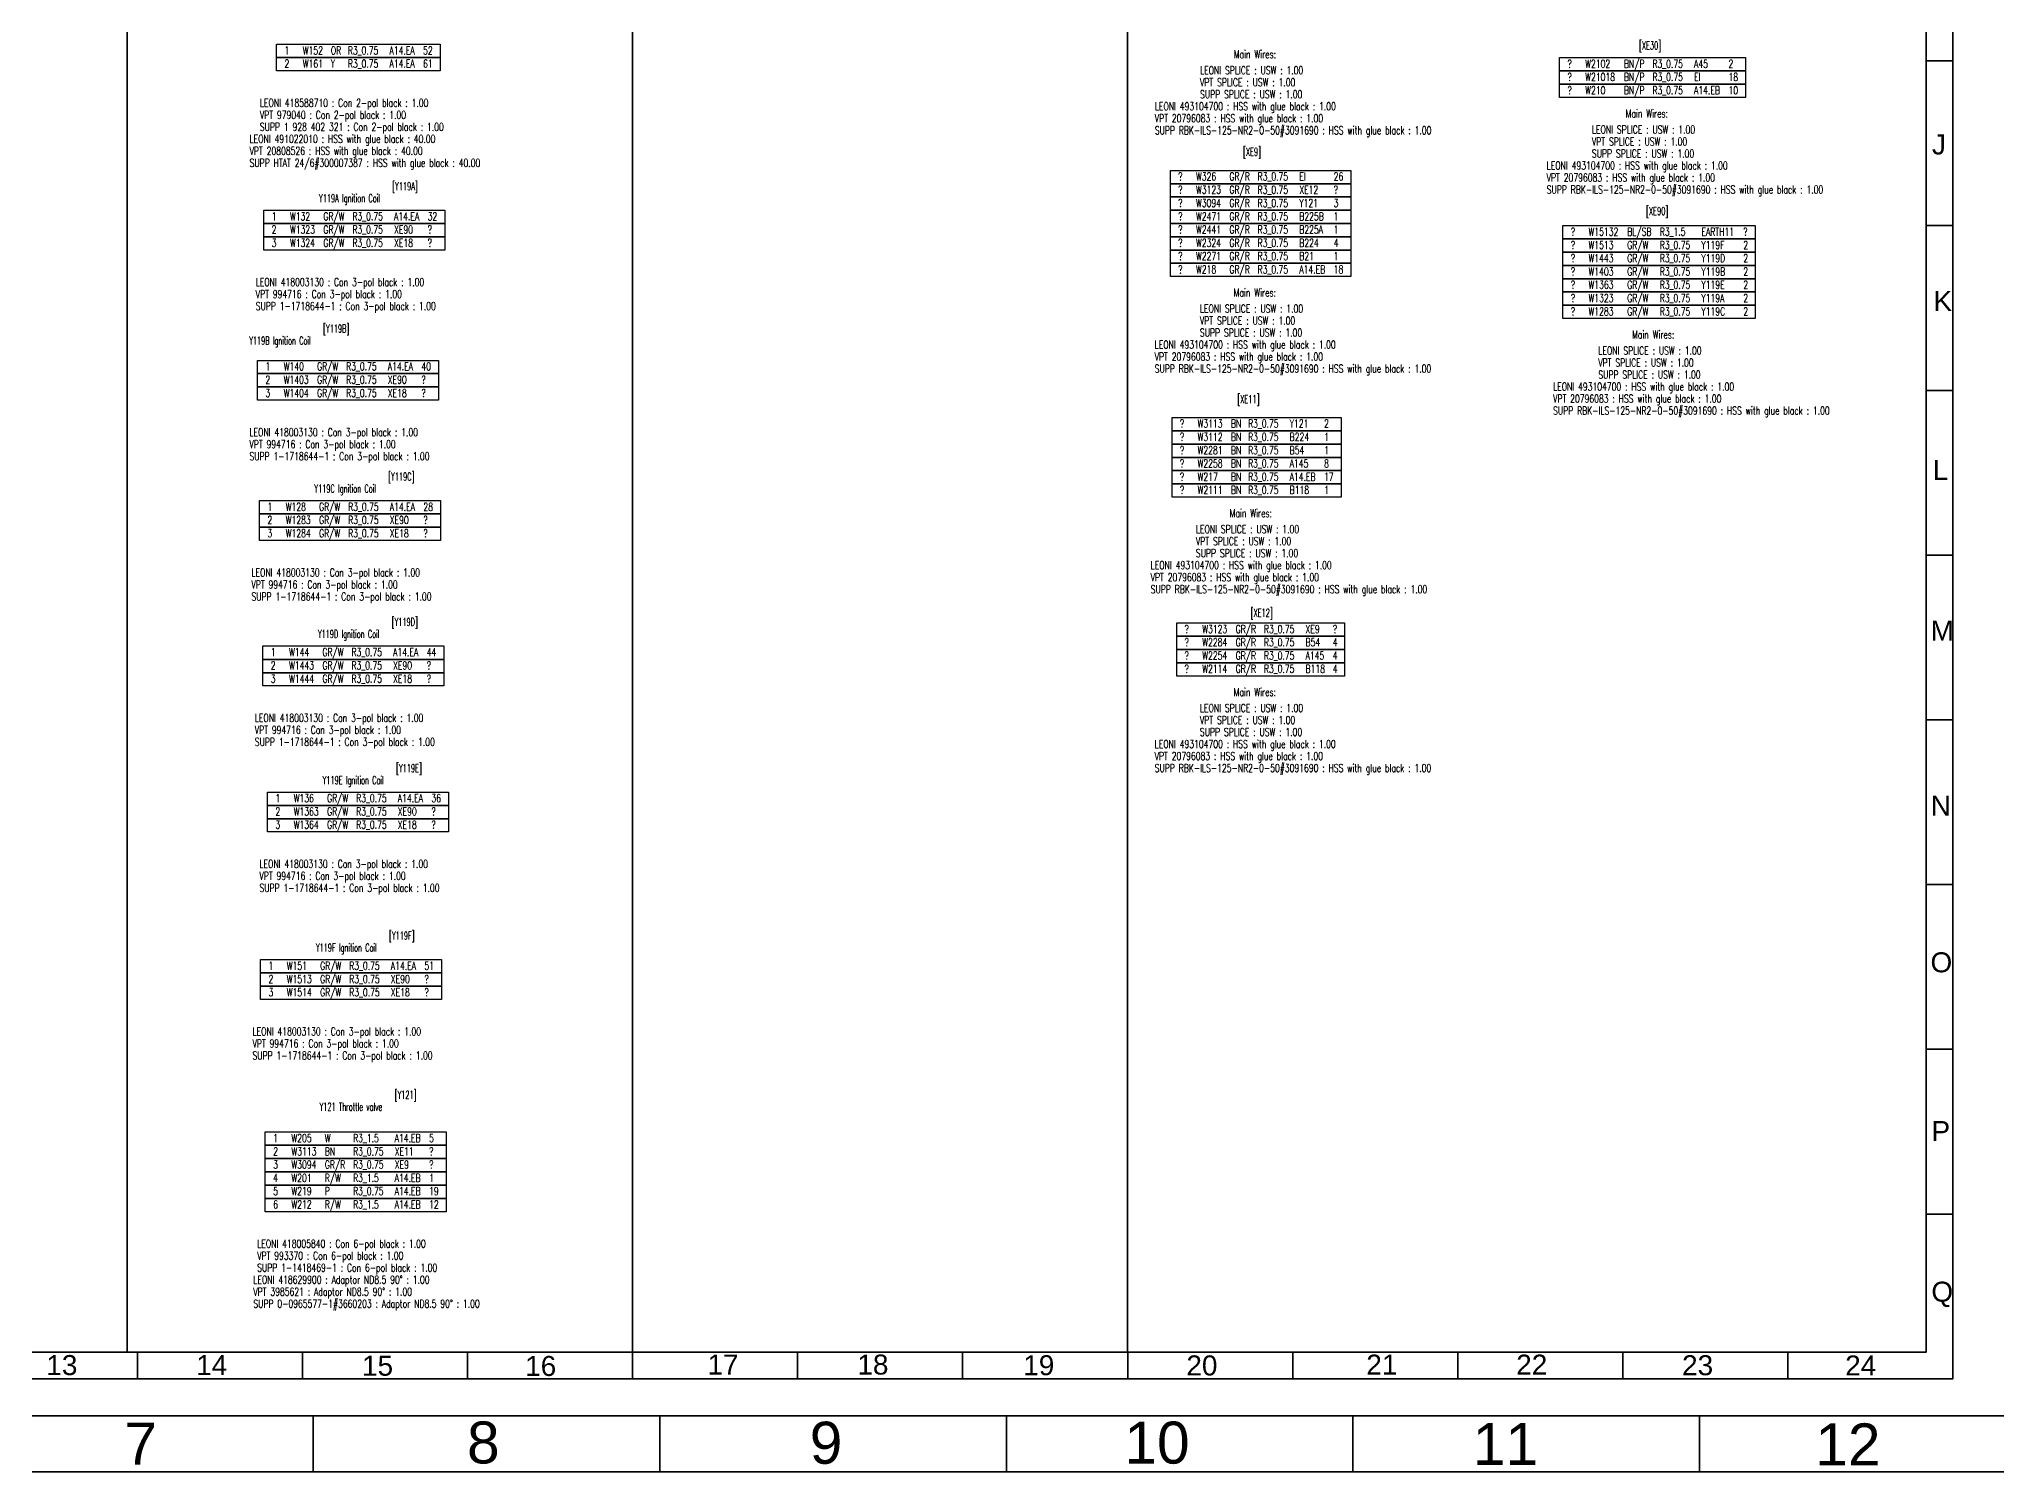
# Model space of a CAD drawing. Header units: millimetres. Extents: x -78 to 6757, y -2226 to 2184.
# Drawn here: x 1535 to 3003, y -2226 to -1152 of the extents above; entities that cross this region are included whole.
import ezdxf

# ---------------------------------------------------------------- set-up
doc = ezdxf.new("R2010")
doc.units = ezdxf.units.MM
doc.layers.add('Leoni-Framelayer', color=7, linetype='Continuous')
doc.styles.add('HS-COMP-DESCRIPTION', font='romans.shx', dxfattribs={"width": 0.6, "height": 6})
doc.styles.add('HS-PART-NO', font='ROMANS.SHX', dxfattribs={"width": 0.7, "height": 6})
doc.styles.add('HS-WIRE', font='ROMANS.SHX', dxfattribs={"width": 0.7, "height": 6})
doc.styles.get("Standard").update_dxf_attribs({"font": 'TIMES.TTF'})

# ---------------------------------------------------------------- blocks, each defined once
blk = doc.blocks.new('A2-frame')
at = {"layer": 'Leoni-Framelayer', "linetype": 'Continuous', "lineweight": 35}
for p, q in [((590, 680.23), (594, 680.23)), ((590, 655.53), (594, 655.53)), ((590, 630.82), (594, 630.82)), ((590, 606.11), (594, 606.11)), ((590, 581.41), (594, 581.41)), ((590, 556.7), (594, 556.7)), ((590, 532), (594, 532)), ((590, 507.29), (594, 507.29)), ((173.25, 482.58), (173.25, 486.58)), ((198, 482.58), (198, 486.58)), ((222.75, 482.58), (222.75, 486.58)), ((247.5, 482.58), (247.5, 486.58)), ((272.25, 482.58), (272.25, 486.58)), ((321.75, 482.58), (321.75, 486.58)), ((346.5, 482.58), (346.5, 486.58)), ((371.25, 482.58), (371.25, 486.58)), ((396, 482.58), (396, 486.58)), ((420.75, 482.58), (420.75, 486.58)), ((445.5, 482.58), (445.5, 486.58)), ((470.25, 482.58), (470.25, 486.58)), ((495, 482.58), (495, 486.58)), ((519.75, 482.58), (519.75, 486.58)), ((544.5, 482.58), (544.5, 486.58)), ((569.25, 482.58), (569.25, 486.58)), ((594, 482.58), (594, 486.58))]:
    blk.add_line(p, q, dxfattribs=at)
for points in [[(0, 482.58), (594, 482.58), (594, 902.58), (0, 902.58)], [(4, 486.58), (590, 486.58), (590, 898.58), (4, 898.58)]]:
    blk.add_lwpolyline(points, close=True, dxfattribs=at)
at = {"layer": 'Leoni-Framelayer', "linetype": 'Continuous', "lineweight": 35, "char_height": 3, "width": 0.34}
for s, insert, attachment_point in [('{\\fArial|b0|i0|c0|p34;J}', (590.85, 669.2), 1), ('{\\fArial|b0|i0|c0|p34;K}', (591.07, 645.72), 1), ('{\\fArial|b0|i0|c0|p34;L}', (590.98, 620.39), 1), ('{\\fArial|b0|i0|c0|p34;M}', (590.64, 596.3), 1), ('{\\fArial|b0|i0|c0|p34;N}', (590.65, 570.04), 1), ('{\\fArial|b0|i0|c0|p34;O}', (590.63, 546.54), 1), ('{\\fArial|b0|i0|c0|p34;P}', (590.78, 521.23), 1), ('{\\fArial|b0|i0|c0|p34;Q}', (590.76, 497.14), 1), ('{\\fArial|b0|i0|c0|p34;7}', (162.11, 486.1), 3), ('{\\fArial|b0|i0|c0|p34;8}', (186.57, 486.18), 3), ('{\\fArial|b0|i0|c0|p34;9}', (208.71, 486.16), 1), ('{\\fArial|b0|i0|c0|p34;10}', (235.84, 486.17), 3), ('{\\fArial|b0|i0|c0|p34;11}', (260.72, 486.07), 3), ('{\\fArial|b0|i0|c0|p34;12}', (285.17, 486.04), 3), ('{\\fArial|b0|i0|c0|p34;13}', (308.1, 486.13), 1), ('{\\fArial|b0|i0|c0|p34;14}', (335.23, 486.13), 3), ('{\\fArial|b0|i0|c0|p34;15}', (360.1, 486.04), 3), ('{\\fArial|b0|i0|c0|p34;16}', (384.56, 486), 3), ('{\\fArial|b0|i0|c0|p34;17}', (407.24, 486.2), 1), ('{\\fArial|b0|i0|c0|p34;18}', (434.38, 486.21), 3), ('{\\fArial|b0|i0|c0|p34;19}', (459.25, 486.11), 3), ('{\\fArial|b0|i0|c0|p34;20}', (483.71, 486.08), 3), ('{\\fArial|b0|i0|c0|p34;21}', (506.03, 486.2), 1), ('{\\fArial|b0|i0|c0|p34;22}', (533.17, 486.2), 3), ('{\\fArial|b0|i0|c0|p34;23}', (558.04, 486.11), 3), ('{\\fArial|b0|i0|c0|p34;24}', (582.5, 486.07), 3)]:
    blk.add_mtext(s, dxfattribs=dict(at, insert=insert, attachment_point=attachment_point))

msp = doc.modelspace()

# ---------------------------------------------------------------- linework, layer by layer
at = {"color": 9, "linetype": 'Continuous', "lineweight": 35}
for p, q in [((1601.3, -76.6), (1601.4, -2135.8)), ((1980.2, -76.4), (1980.2, -2136.4)), ((2351.4, -76.4), (2351.4, -2136.4))]:
    msp.add_line(p, q, dxfattribs=at)
at = {"color": 92, "linetype": 'Continuous'}
msp.add_lwpolyline([(-78.4, -2226.2), (-78.4, 2183.8), (6158.6, 2183.8), (6158.6, -2226.2), (-78.4, -2226.2), (-78.4, -2226.2)], dxfattribs=at)
at = {"linetype": 'Continuous'}
msp.add_lwpolyline([(0.2, -2156.4), (0.2, -56.4), (2970.2, -56.4), (2970.2, -2156.4), (0.2, -2156.4), (0.2, -2156.4)], dxfattribs=at)
at = {"color": 7, "linetype": 'Continuous'}
for points in [[(1713.4, -1165.7), (1713.4, -1155.7), (1836, -1155.7), (1836, -1165.7), (1713.4, -1165.7)], [(1713.4, -1175.6), (1713.4, -1165.7), (1836, -1165.7), (1836, -1175.6), (1713.4, -1175.6)], [(2675.3, -1175.7), (2675.3, -1165.7), (2814.7, -1165.7), (2814.7, -1175.7), (2675.3, -1175.7)], [(2675.3, -1185.6), (2675.3, -1175.7), (2814.7, -1175.7), (2814.7, -1185.6), (2675.3, -1185.6)], [(2675.3, -1195.6), (2675.3, -1185.6), (2814.7, -1185.6), (2814.7, -1195.6), (2675.3, -1195.6)], [(2383.5, -1260.2), (2383.5, -1250.2), (2518.7, -1250.2), (2518.7, -1260.2), (2383.5, -1260.2)], [(2383.5, -1270.1), (2383.5, -1260.2), (2518.7, -1260.2), (2518.7, -1270.1), (2383.5, -1270.1)], [(2383.5, -1280.1), (2383.5, -1270.1), (2518.7, -1270.1), (2518.7, -1280.1), (2383.5, -1280.1)], [(1703.8, -1290.1), (1703.8, -1280.1), (1839.4, -1280.1), (1839.4, -1290.1), (1703.8, -1290.1)], [(1703.8, -1300), (1703.8, -1290.1), (1839.4, -1290.1), (1839.4, -1300), (1703.8, -1300)], [(2383.5, -1290.1), (2383.5, -1280.1), (2518.7, -1280.1), (2518.7, -1290.1), (2383.5, -1290.1)], [(2383.5, -1300), (2383.5, -1290.1), (2518.7, -1290.1), (2518.7, -1300), (2383.5, -1300)], [(1703.8, -1310), (1703.8, -1300), (1839.4, -1300), (1839.4, -1310), (1703.8, -1310)], [(2383.5, -1310), (2383.5, -1300), (2518.7, -1300), (2518.7, -1310), (2383.5, -1310)], [(2677.8, -1301.6), (2677.8, -1291.6), (2821.8, -1291.6), (2821.8, -1301.6), (2677.8, -1301.6)], [(2677.8, -1311.6), (2677.8, -1301.6), (2821.8, -1301.6), (2821.8, -1311.6), (2677.8, -1311.6)], [(2383.5, -1319.9), (2383.5, -1310), (2518.7, -1310), (2518.7, -1319.9), (2383.5, -1319.9)], [(2383.5, -1329.9), (2383.5, -1319.9), (2518.7, -1319.9), (2518.7, -1329.9), (2383.5, -1329.9)], [(2677.8, -1321.5), (2677.8, -1311.6), (2821.8, -1311.6), (2821.8, -1321.5), (2677.8, -1321.5)], [(2677.8, -1331.5), (2677.8, -1321.5), (2821.8, -1321.5), (2821.8, -1331.5), (2677.8, -1331.5)], [(2677.8, -1341.4), (2677.8, -1331.5), (2821.8, -1331.5), (2821.8, -1341.4), (2677.8, -1341.4)], [(2677.8, -1351.4), (2677.8, -1341.4), (2821.8, -1341.4), (2821.8, -1351.4), (2677.8, -1351.4)], [(2677.8, -1361.4), (2677.8, -1351.4), (2821.8, -1351.4), (2821.8, -1361.4), (2677.8, -1361.4)], [(1699.1, -1402.6), (1699.1, -1392.7), (1834.7, -1392.7), (1834.7, -1402.6), (1699.1, -1402.6)], [(1699.1, -1412.6), (1699.1, -1402.6), (1834.7, -1402.6), (1834.7, -1412.6), (1699.1, -1412.6)], [(1699.1, -1422.6), (1699.1, -1412.6), (1834.7, -1412.6), (1834.7, -1422.6), (1699.1, -1422.6)], [(2384.7, -1445.5), (2384.7, -1435.6), (2511.5, -1435.6), (2511.5, -1445.5), (2384.7, -1445.5)], [(2384.7, -1455.5), (2384.7, -1445.5), (2511.5, -1445.5), (2511.5, -1455.5), (2384.7, -1455.5)], [(2384.7, -1465.5), (2384.7, -1455.5), (2511.5, -1455.5), (2511.5, -1465.5), (2384.7, -1465.5)], [(2384.7, -1475.4), (2384.7, -1465.5), (2511.5, -1465.5), (2511.5, -1475.4), (2384.7, -1475.4)], [(2384.7, -1485.4), (2384.7, -1475.4), (2511.5, -1475.4), (2511.5, -1485.4), (2384.7, -1485.4)], [(2384.7, -1495.3), (2384.7, -1485.4), (2511.5, -1485.4), (2511.5, -1495.3), (2384.7, -1495.3)], [(1700.6, -1507.9), (1700.6, -1497.9), (1836.2, -1497.9), (1836.2, -1507.9), (1700.6, -1507.9)], [(1700.6, -1517.8), (1700.6, -1507.9), (1836.2, -1507.9), (1836.2, -1517.8), (1700.6, -1517.8)], [(1700.6, -1527.8), (1700.6, -1517.8), (1836.2, -1517.8), (1836.2, -1527.8), (1700.6, -1527.8)], [(2388.2, -1599.6), (2388.2, -1589.6), (2514, -1589.6), (2514, -1599.6), (2388.2, -1599.6)], [(2388.2, -1609.5), (2388.2, -1599.6), (2514, -1599.6), (2514, -1609.5), (2388.2, -1609.5)], [(1703.1, -1616.9), (1703.1, -1606.9), (1838.7, -1606.9), (1838.7, -1616.9), (1703.1, -1616.9)], [(2388.2, -1619.5), (2388.2, -1609.5), (2514, -1609.5), (2514, -1619.5), (2388.2, -1619.5)], [(1703.1, -1626.9), (1703.1, -1616.9), (1838.7, -1616.9), (1838.7, -1626.9), (1703.1, -1626.9)], [(1703.1, -1636.8), (1703.1, -1626.9), (1838.7, -1626.9), (1838.7, -1636.8), (1703.1, -1636.8)], [(2388.2, -1629.4), (2388.2, -1619.5), (2514, -1619.5), (2514, -1629.4), (2388.2, -1629.4)], [(1706.6, -1726.4), (1706.6, -1716.5), (1842.2, -1716.5), (1842.2, -1726.4), (1706.6, -1726.4)], [(1706.6, -1736.4), (1706.6, -1726.4), (1842.2, -1726.4), (1842.2, -1736.4), (1706.6, -1736.4)], [(1706.6, -1746.3), (1706.6, -1736.4), (1842.2, -1736.4), (1842.2, -1746.3), (1706.6, -1746.3)], [(1701.4, -1852.1), (1701.4, -1842.1), (1837, -1842.1), (1837, -1852.1), (1701.4, -1852.1)], [(1701.4, -1862.1), (1701.4, -1852.1), (1837, -1852.1), (1837, -1862.1), (1701.4, -1862.1)], [(1701.4, -1872), (1701.4, -1862.1), (1837, -1862.1), (1837, -1872), (1701.4, -1872)], [(1704.9, -1981.3), (1704.9, -1971.3), (1840.5, -1971.3), (1840.5, -1981.3), (1704.9, -1981.3)], [(1704.9, -1991.3), (1704.9, -1981.3), (1840.5, -1981.3), (1840.5, -1991.3), (1704.9, -1991.3)], [(1704.9, -2001.2), (1704.9, -1991.3), (1840.5, -1991.3), (1840.5, -2001.2), (1704.9, -2001.2)], [(1704.9, -2011.2), (1704.9, -2001.2), (1840.5, -2001.2), (1840.5, -2011.2), (1704.9, -2011.2)], [(1704.9, -2021.1), (1704.9, -2011.2), (1840.5, -2011.2), (1840.5, -2021.1), (1704.9, -2021.1)], [(1704.9, -2031.1), (1704.9, -2021.1), (1840.5, -2021.1), (1840.5, -2031.1), (1704.9, -2031.1)]]:
    msp.add_lwpolyline(points, dxfattribs=at)

# ---------------------------------------------------------------- block references
at = {"layer": 'Leoni-Framelayer', "linetype": 'Continuous', "lineweight": 35}
for p, xscale, yscale, zscale in [((-78.4, -7293.3), 10.5, 10.5, 10.5), ((0.2, -4569.3), 5, 5, 5)]:
    msp.add_blockref('A2-frame', p, dxfattribs=dict(at, xscale=xscale, yscale=yscale, zscale=zscale))

# ---------------------------------------------------------------- texts
at = {"color": 7, "linetype": 'Continuous', "style": 'HS-WIRE', "width": 0.7}
for s, p in [(' 1  ', (1716.4, -1163.3)), (' 2  ', (1716.4, -1173.2)), (' ?  ', (2678.3, -1173.3)), (' ?  ', (2678.3, -1183.2)), (' ?  ', (2678.3, -1193.2)), (' ?  ', (2386.5, -1257.8)), (' ?  ', (2386.5, -1267.7)), (' ?  ', (2386.5, -1277.7)), (' 1  ', (1706.8, -1287.7)), (' ?  ', (2386.5, -1287.7)), (' ?  ', (2386.5, -1297.6)), (' 2  ', (1706.8, -1297.6)), (' 3  ', (1706.8, -1307.6)), (' ?  ', (2386.5, -1307.6)), (' ?  ', (2680.8, -1299.2)), (' ?  ', (2680.8, -1309.2)), (' ?  ', (2386.5, -1317.5)), (' ?  ', (2680.8, -1319.1)), (' ?  ', (2386.5, -1327.5)), (' ?  ', (2680.8, -1329.1)), (' ?  ', (2680.8, -1339)), (' ?  ', (2680.8, -1349)), (' ?  ', (2680.8, -1359)), (' 1  ', (1702.1, -1400.2)), (' 2  ', (1702.1, -1410.2)), (' 3  ', (1702.1, -1420.2)), (' ?  ', (2387.7, -1443.1)), (' ?  ', (2387.7, -1453.1)), (' ?  ', (2387.7, -1463.1)), (' ?  ', (2387.7, -1473)), (' ?  ', (2387.7, -1483)), (' ?  ', (2387.7, -1492.9)), (' 2  ', (1703.6, -1515.4)), (' 1  ', (1703.6, -1505.5)), (' 3  ', (1703.6, -1525.4)), (' ?  ', (2391.2, -1597.2)), (' 1  ', (1706.1, -1614.5)), (' ?  ', (2391.2, -1607.1)), (' ?  ', (2391.2, -1617.1)), (' 2  ', (1706.1, -1624.5)), (' 3  ', (1706.1, -1634.4)), (' ?  ', (2391.2, -1627)), (' 2  ', (1709.6, -1734)), (' 1  ', (1709.6, -1724)), (' 3  ', (1709.6, -1743.9)), (' 1  ', (1704.4, -1849.7)), (' 2  ', (1704.4, -1859.7)), (' 3  ', (1704.4, -1869.6)), (' 1  ', (1707.9, -1978.9)), (' 2  ', (1707.9, -1988.9)), (' 3  ', (1707.9, -1998.8)), (' 4  ', (1707.9, -2008.8)), (' 5  ', (1707.9, -2018.7)), (' 6  ', (1707.9, -2028.7))]:
    msp.add_text(s, height=6, dxfattribs=at).set_placement(p)
at = {"color": 92, "linetype": 'Continuous', "style": 'HS-WIRE', "width": 0.7}
for s, p in [('W152 ', (1733, -1163.3)), ('OR ', (1754, -1163.3)), ('R3_0.75 ', (1766.8, -1163.3)), ('A14.EA ', (1798, -1163.3)), ('52 ', (1823.2, -1163.3)), ('W161 ', (1733, -1173.2)), ('Y ', (1754, -1173.2)), ('R3_0.75 ', (1766.8, -1173.2)), ('A14.EA ', (1798, -1173.2)), ('61 ', (1823.2, -1173.2)), ('W2102 ', (2694.5, -1173.3)), ('BN/P ', (2723.5, -1173.3)), ('R3_0.75 ', (2744.9, -1173.3)), ('A45 ', (2776.1, -1173.3)), ('2 ', (2801.9, -1173.3)), ('W21018 ', (2694.5, -1183.2)), ('W210 ', (2694.5, -1193.2)), ('BN/P ', (2723.5, -1183.2)), ('BN/P ', (2723.5, -1193.2)), ('R3_0.75 ', (2744.9, -1183.2)), ('R3_0.75 ', (2744.9, -1193.2)), ('A14.EB ', (2776.1, -1193.2)), ('EI ', (2776.1, -1183.2)), ('18 ', (2801.9, -1183.2)), ('10 ', (2801.9, -1193.2)), ('W326 ', (2402.7, -1257.8)), ('W3123 ', (2402.7, -1267.7)), ('GR/R ', (2427.7, -1257.8)), ('GR/R ', (2427.7, -1267.7)), ('R3_0.75 ', (2448.9, -1257.8)), ('R3_0.75 ', (2448.9, -1267.7)), ('XE12 ', (2480.1, -1267.7)), ('EI ', (2480.1, -1257.8)), ('26 ', (2505.9, -1257.8)), ('? ', (2505.9, -1267.7)), ('W3094 ', (2402.7, -1277.7)), ('GR/R ', (2427.7, -1277.7)), ('R3_0.75 ', (2448.9, -1277.7)), ('Y121 ', (2480.1, -1277.7)), ('3 ', (2505.9, -1277.7)), ('W132 ', (1723.4, -1287.7)), ('GR/W ', (1748.4, -1287.7)), ('GR/W ', (1748.4, -1297.6)), ('R3_0.75 ', (1770.2, -1287.7)), ('A14.EA ', (1801.4, -1287.7)), ('32 ', (1826.6, -1287.7)), ('W2471 ', (2402.7, -1287.7)), ('W2441 ', (2402.7, -1297.6)), ('GR/R ', (2427.7, -1287.7)), ('GR/R ', (2427.7, -1297.6)), ('R3_0.75 ', (2448.9, -1287.7)), ('R3_0.75 ', (2448.9, -1297.6)), ('B225B ', (2480.1, -1287.7)), ('B225A ', (2480.1, -1297.6)), ('1 ', (2505.9, -1287.7)), ('1 ', (2505.9, -1297.6)), ('W1323 ', (1723.4, -1297.6)), ('W1324 ', (1723.4, -1307.6)), ('GR/W ', (1748.4, -1307.6)), ('R3_0.75 ', (1770.2, -1297.6)), ('R3_0.75 ', (1770.2, -1307.6)), ('XE90 ', (1801.4, -1297.6)), ('XE18 ', (1801.4, -1307.6)), ('? ', (1826.6, -1297.6)), ('? ', (1826.6, -1307.6)), ('W2324 ', (2402.7, -1307.6)), ('GR/R ', (2427.7, -1307.6)), ('R3_0.75 ', (2448.9, -1307.6)), ('B224 ', (2480.1, -1307.6)), ('4 ', (2505.9, -1307.6)), ('W15132 ', (2697, -1299.2)), ('W1513 ', (2697, -1309.2)), ('GR/W ', (2726, -1309.2)), ('BL/SB ', (2726, -1299.2)), ('R3_1.5 ', (2750.4, -1299.2)), ('R3_0.75 ', (2750.4, -1309.2)), ('Y119F ', (2781.6, -1309.2)), ('EARTH11 ', (2781.6, -1299.2)), ('? ', (2813, -1299.2)), ('2 ', (2813, -1309.2)), ('W2271 ', (2402.7, -1317.5)), ('GR/R ', (2427.7, -1317.5)), ('GR/R ', (2427.7, -1327.5)), ('R3_0.75 ', (2448.9, -1317.5)), ('B21 ', (2480.1, -1317.5)), ('1 ', (2505.9, -1317.5)), ('W1443 ', (2697, -1319.1)), ('GR/W ', (2726, -1319.1)), ('R3_0.75 ', (2750.4, -1319.1)), ('Y119D ', (2781.6, -1319.1)), ('2 ', (2813, -1319.1)), ('W218 ', (2402.7, -1327.5)), ('R3_0.75 ', (2448.9, -1327.5)), ('A14.EB ', (2480.1, -1327.5)), ('18 ', (2505.9, -1327.5)), ('W1403 ', (2697, -1329.1)), ('W1363 ', (2697, -1339)), ('GR/W ', (2726, -1329.1)), ('GR/W ', (2726, -1339)), ('R3_0.75 ', (2750.4, -1329.1)), ('R3_0.75 ', (2750.4, -1339)), ('Y119B ', (2781.6, -1329.1)), ('Y119E ', (2781.6, -1339)), ('2 ', (2813, -1329.1)), ('2 ', (2813, -1339)), ('W1323 ', (2697, -1349)), ('GR/W ', (2726, -1349)), ('R3_0.75 ', (2750.4, -1349)), ('Y119A ', (2781.6, -1349)), ('2 ', (2813, -1349)), ('W1283 ', (2697, -1359)), ('GR/W ', (2726, -1359)), ('R3_0.75 ', (2750.4, -1359)), ('Y119C ', (2781.6, -1359)), ('2 ', (2813, -1359)), ('W140 ', (1718.7, -1400.2)), ('GR/W ', (1743.7, -1400.2)), ('R3_0.75 ', (1765.5, -1400.2)), ('A14.EA ', (1796.7, -1400.2)), ('40 ', (1821.9, -1400.2)), ('W1403 ', (1718.7, -1410.2)), ('GR/W ', (1743.7, -1410.2)), ('R3_0.75 ', (1765.5, -1410.2)), ('XE90 ', (1796.7, -1410.2)), ('? ', (1821.9, -1410.2)), ('W1404 ', (1718.7, -1420.2)), ('GR/W ', (1743.7, -1420.2)), ('R3_0.75 ', (1765.5, -1420.2)), ('XE18 ', (1796.7, -1420.2)), ('? ', (1821.9, -1420.2)), ('W3113 ', (2403.9, -1443.1)), ('BN ', (2428.9, -1443.1)), ('R3_0.75 ', (2441.7, -1443.1)), ('Y121 ', (2472.9, -1443.1)), ('2 ', (2498.7, -1443.1)), ('W3112 ', (2403.9, -1453.1)), ('BN ', (2428.9, -1453.1)), ('R3_0.75 ', (2441.7, -1453.1)), ('B224 ', (2472.9, -1453.1)), ('1 ', (2498.7, -1453.1)), ('W2281 ', (2403.9, -1463.1)), ('W2258 ', (2403.9, -1473)), ('BN ', (2428.9, -1463.1)), ('BN ', (2428.9, -1473)), ('R3_0.75 ', (2441.7, -1463.1)), ('R3_0.75 ', (2441.7, -1473)), ('A145 ', (2472.9, -1473)), ('B54 ', (2472.9, -1463.1)), ('8 ', (2498.7, -1473)), ('1 ', (2498.7, -1463.1)), ('W217 ', (2403.9, -1483)), ('BN ', (2428.9, -1483)), ('R3_0.75 ', (2441.7, -1483)), ('A14.EB ', (2472.9, -1483)), ('17 ', (2498.7, -1483)), ('W2111 ', (2403.9, -1492.9)), ('BN ', (2428.9, -1492.9)), ('R3_0.75 ', (2441.7, -1492.9)), ('B118 ', (2472.9, -1492.9)), ('1 ', (2498.7, -1492.9)), ('W128 ', (1720.2, -1505.5)), ('W1283 ', (1720.2, -1515.4)), ('GR/W ', (1745.2, -1505.5)), ('GR/W ', (1745.2, -1515.4)), ('R3_0.75 ', (1767, -1505.5)), ('R3_0.75 ', (1767, -1515.4)), ('A14.EA ', (1798.2, -1505.5)), ('XE90 ', (1798.2, -1515.4)), ('28 ', (1823.4, -1505.5)), ('? ', (1823.4, -1515.4)), ('W1284 ', (1720.2, -1525.4)), ('GR/W ', (1745.2, -1525.4)), ('R3_0.75 ', (1767, -1525.4)), ('XE18 ', (1798.2, -1525.4)), ('? ', (1823.4, -1525.4)), ('W3123 ', (2407.4, -1597.2)), ('GR/R ', (2432.4, -1597.2)), ('R3_0.75 ', (2453.6, -1597.2)), ('XE9 ', (2484.8, -1597.2)), ('? ', (2505.2, -1597.2)), ('W144 ', (1722.7, -1614.5)), ('GR/W ', (1747.7, -1614.5)), ('R3_0.75 ', (1769.5, -1614.5)), ('A14.EA ', (1800.7, -1614.5)), ('44 ', (1825.9, -1614.5)), ('W2284 ', (2407.4, -1607.1)), ('W2254 ', (2407.4, -1617.1)), ('GR/R ', (2432.4, -1607.1)), ('GR/R ', (2432.4, -1617.1)), ('R3_0.75 ', (2453.6, -1607.1)), ('R3_0.75 ', (2453.6, -1617.1)), ('A145 ', (2484.8, -1617.1)), ('B54 ', (2484.8, -1607.1)), ('4 ', (2505.2, -1607.1)), ('4 ', (2505.2, -1617.1)), ('W1443 ', (1722.7, -1624.5)), ('W1444 ', (1722.7, -1634.4)), ('GR/W ', (1747.7, -1624.5)), ('GR/W ', (1747.7, -1634.4)), ('R3_0.75 ', (1769.5, -1624.5)), ('R3_0.75 ', (1769.5, -1634.4)), ('XE90 ', (1800.7, -1624.5)), ('XE18 ', (1800.7, -1634.4)), ('? ', (1825.9, -1624.5)), ('? ', (1825.9, -1634.4)), ('W2114 ', (2407.4, -1627)), ('GR/R ', (2432.4, -1627)), ('R3_0.75 ', (2453.6, -1627)), ('B118 ', (2484.8, -1627)), ('4 ', (2505.2, -1627)), ('GR/W ', (1751.2, -1724)), ('W136 ', (1726.2, -1724)), ('W1363 ', (1726.2, -1734)), ('GR/W ', (1751.2, -1734)), ('R3_0.75 ', (1773, -1724)), ('R3_0.75 ', (1773, -1734)), ('A14.EA ', (1804.2, -1724)), ('XE90 ', (1804.2, -1734)), ('36 ', (1829.4, -1724)), ('? ', (1829.4, -1734)), ('W1364 ', (1726.2, -1743.9)), ('GR/W ', (1751.2, -1743.9)), ('R3_0.75 ', (1773, -1743.9)), ('XE18 ', (1804.2, -1743.9)), ('? ', (1829.4, -1743.9)), ('W151 ', (1721, -1849.7)), ('GR/W ', (1746, -1849.7)), ('R3_0.75 ', (1767.8, -1849.7)), ('A14.EA ', (1799, -1849.7)), ('51 ', (1824.2, -1849.7)), ('W1513 ', (1721, -1859.7)), ('W1514 ', (1721, -1869.6)), ('GR/W ', (1746, -1859.7)), ('GR/W ', (1746, -1869.6)), ('R3_0.75 ', (1767.8, -1859.7)), ('R3_0.75 ', (1767.8, -1869.6)), ('XE90 ', (1799, -1859.7)), ('XE18 ', (1799, -1869.6)), ('? ', (1824.2, -1859.7)), ('? ', (1824.2, -1869.6)), ('W205 ', (1724.5, -1978.9)), ('W ', (1749.5, -1978.9)), ('R3_1.5 ', (1770.7, -1978.9)), ('A14.EB ', (1801.9, -1978.9)), ('5 ', (1827.7, -1978.9)), ('W3113 ', (1724.5, -1988.9)), ('W3094 ', (1724.5, -1998.8)), ('GR/R ', (1749.5, -1998.8)), ('BN ', (1749.5, -1988.9)), ('R3_0.75 ', (1770.7, -1988.9)), ('R3_0.75 ', (1770.7, -1998.8)), ('XE11 ', (1801.9, -1988.9)), ('XE9 ', (1801.9, -1998.8)), ('? ', (1827.7, -1988.9)), ('? ', (1827.7, -1998.8)), ('W201 ', (1724.5, -2008.8)), ('R/W ', (1749.5, -2008.8)), ('R3_1.5 ', (1770.7, -2008.8)), ('A14.EB ', (1801.9, -2008.8)), ('1 ', (1827.7, -2008.8)), ('W219 ', (1724.5, -2018.7)), ('W212 ', (1724.5, -2028.7)), ('P ', (1749.5, -2018.7)), ('R/W ', (1749.5, -2028.7)), ('R3_0.75 ', (1770.7, -2018.7)), ('R3_1.5 ', (1770.7, -2028.7)), ('A14.EB ', (1801.9, -2018.7)), ('A14.EB ', (1801.9, -2028.7)), ('19 ', (1827.7, -2018.7)), ('12 ', (1827.7, -2028.7))]:
    msp.add_text(s, height=6, dxfattribs=at).set_placement(p)
at = {"color": 5, "linetype": 'Continuous', "style": 'HS-COMP-DESCRIPTION', "width": 0.6}
for s, p in [(' [XE30]', (2732.4, -1159.6)), (' [XE9]', (2435.5, -1239.3)), (' [Y119A]', (1797.6, -1265.1)), (' [XE90]', (2737.7, -1283.7)), (' [Y119B]', (1745.8, -1371.9)), (' [XE11]', (2431.3, -1424.8)), (' [Y119C]', (1794.6, -1482.9)), (' [Y119D]', (1797.2, -1591.9)), (' [XE12]', (2441.2, -1585)), (' [Y119E]', (1800.5, -1701.5)), (' [Y119F]', (1795.2, -1827.1)), (' [Y121]', (1799.4, -1946.4))]:
    msp.add_text(s, height=6, dxfattribs=at).set_placement(p)
at = {"color": 200, "linetype": 'Continuous', "style": 'HS-PART-NO', "width": 0.7}
for s, p in [('LEONI SPLICE : USW : 1.00', (2405.7, -1178.2)), ('VPT SPLICE : USW : 1.00', (2405.7, -1187.2)), ('LEONI 418588710 : Con 2-pol black : 1.00', (1700.8, -1202.6)), ('LEONI 493104700 : HSS with glue black : 1.00', (2371.8, -1205.2)), ('SUPP SPLICE : USW : 1.00', (2405.7, -1196.2)), ('VPT 979040 : Con 2-pol black : 1.00', (1700.8, -1211.6)), ('SUPP 1 928 402 321 : Con 2-pol black : 1.00', (1700.8, -1220.6)), ('VPT 20796083 : HSS with glue black : 1.00', (2371.8, -1214.2)), ('SUPP RBK-ILS-125-NR2-0-50#3091690 : HSS with glue black : 1.00', (2371.8, -1223.2)), ('LEONI SPLICE : USW : 1.00', (2699.5, -1222.6)), ('VPT 20808526 : HSS with glue black : 40.00', (1693.1, -1238.6)), ('LEONI 491022010 : HSS with glue black : 40.00', (1693.1, -1229.6)), ('VPT SPLICE : USW : 1.00', (2699.5, -1231.6)), ('SUPP HTAT 24/6#300007387 : HSS with glue black : 40.00', (1693.1, -1247.6)), ('LEONI 493104700 : HSS with glue black : 1.00', (2665.6, -1249.6)), ('SUPP SPLICE : USW : 1.00', (2699.5, -1240.6)), ('VPT 20796083 : HSS with glue black : 1.00', (2665.6, -1258.6)), ('SUPP RBK-ILS-125-NR2-0-50#3091690 : HSS with glue black : 1.00', (2665.6, -1267.6)), ('LEONI 418003130 : Con 3-pol black : 1.00', (1697.7, -1337)), ('VPT 994716 : Con 3-pol black : 1.00', (1697.7, -1346)), ('SUPP 1-1718644-1 : Con 3-pol black : 1.00', (1697.7, -1355)), ('VPT SPLICE : USW : 1.00', (2405.6, -1365.9)), ('LEONI SPLICE : USW : 1.00', (2405.6, -1356.9)), ('LEONI 493104700 : HSS with glue black : 1.00', (2371.7, -1383.9)), ('SUPP SPLICE : USW : 1.00', (2405.6, -1374.9)), ('VPT 20796083 : HSS with glue black : 1.00', (2371.7, -1392.9)), ('VPT SPLICE : USW : 1.00', (2704.3, -1397.4)), ('LEONI SPLICE : USW : 1.00', (2704.3, -1388.4)), ('SUPP RBK-ILS-125-NR2-0-50#3091690 : HSS with glue black : 1.00', (2371.7, -1401.9)), ('SUPP SPLICE : USW : 1.00', (2704.3, -1406.4)), ('VPT 20796083 : HSS with glue black : 1.00', (2670.4, -1424.4)), ('LEONI 493104700 : HSS with glue black : 1.00', (2670.4, -1415.4)), ('SUPP RBK-ILS-125-NR2-0-50#3091690 : HSS with glue black : 1.00', (2670.4, -1433.4)), ('VPT 994716 : Con 3-pol black : 1.00', (1693, -1458.6)), ('LEONI 418003130 : Con 3-pol black : 1.00', (1693, -1449.6)), ('SUPP 1-1718644-1 : Con 3-pol black : 1.00', (1693, -1467.6)), ('VPT SPLICE : USW : 1.00', (2402.6, -1531.3)), ('LEONI SPLICE : USW : 1.00', (2402.6, -1522.3)), ('SUPP SPLICE : USW : 1.00', (2402.6, -1540.3)), ('LEONI 418003130 : Con 3-pol black : 1.00', (1694.5, -1554.8)), ('VPT 20796083 : HSS with glue black : 1.00', (2368.7, -1558.3)), ('LEONI 493104700 : HSS with glue black : 1.00', (2368.7, -1549.3)), ('VPT 994716 : Con 3-pol black : 1.00', (1694.5, -1563.8)), ('SUPP 1-1718644-1 : Con 3-pol black : 1.00', (1694.5, -1572.8)), ('SUPP RBK-ILS-125-NR2-0-50#3091690 : HSS with glue black : 1.00', (2368.7, -1567.3)), ('LEONI 418003130 : Con 3-pol black : 1.00', (1697, -1663.8)), ('LEONI SPLICE : USW : 1.00', (2405.6, -1656.4)), ('VPT 994716 : Con 3-pol black : 1.00', (1697, -1672.8)), ('VPT SPLICE : USW : 1.00', (2405.6, -1665.4)), ('SUPP SPLICE : USW : 1.00', (2405.6, -1674.4)), ('SUPP 1-1718644-1 : Con 3-pol black : 1.00', (1697, -1681.8)), ('VPT 20796083 : HSS with glue black : 1.00', (2371.7, -1692.4)), ('LEONI 493104700 : HSS with glue black : 1.00', (2371.7, -1683.4)), ('SUPP RBK-ILS-125-NR2-0-50#3091690 : HSS with glue black : 1.00', (2371.7, -1701.4)), ('LEONI 418003130 : Con 3-pol black : 1.00', (1700.5, -1773.3)), ('VPT 994716 : Con 3-pol black : 1.00', (1700.5, -1782.3)), ('SUPP 1-1718644-1 : Con 3-pol black : 1.00', (1700.5, -1791.3)), ('LEONI 418003130 : Con 3-pol black : 1.00', (1695.3, -1899)), ('VPT 994716 : Con 3-pol black : 1.00', (1695.3, -1908)), ('SUPP 1-1718644-1 : Con 3-pol black : 1.00', (1695.3, -1917)), ('LEONI 418005840 : Con 6-pol black : 1.00', (1698.8, -2058.1)), ('VPT 993370 : Con 6-pol black : 1.00', (1698.8, -2067.1)), ('LEONI 418629900 : Adaptor ND8.5 90° : 1.00', (1695.9, -2085.1)), ('SUPP 1-1418469-1 : Con 6-pol black : 1.00', (1698.8, -2076.1)), ('VPT 3985621 : Adaptor ND8.5 90° : 1.00', (1695.9, -2094.1)), ('SUPP 0-0965577-1#3660203 : Adaptor ND8.5 90° : 1.00', (1695.9, -2103.1))]:
    msp.add_text(s, height=6, dxfattribs=at).set_placement(p)
at = {"color": 1, "linetype": 'Continuous', "style": 'HS-PART-NO', "width": 0.7}
for p in [(2431, -1166.2), (2724.8, -1210.6), (2430.9, -1344.9), (2729.6, -1376.4), (2427.9, -1510.3), (2430.9, -1644.4)]:
    msp.add_text('Main Wires: ', height=6, dxfattribs=at).set_placement(p)
at = {"color": 42, "linetype": 'Continuous', "style": 'HS-COMP-DESCRIPTION', "width": 0.6}
for s, p in [('Y119A Ignition Coil', (1745.2, -1274.1)), ('Y119B Ignition Coil', (1692.8, -1380.9)), ('Y119C Ignition Coil', (1741.7, -1491.9)), ('Y119D Ignition Coil', (1744.3, -1600.9)), ('Y119E Ignition Coil', (1747.9, -1710.5)), ('Y119F Ignition Coil', (1742.8, -1836.1)), ('Y121 Throttle valve', (1745.6, -1955.4))]:
    msp.add_text(s, height=6, dxfattribs=at).set_placement(p)

doc.saveas('drawing.dxf')
